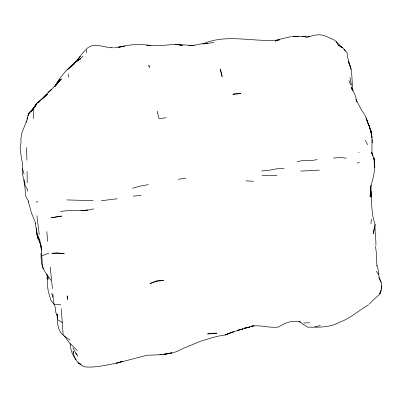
<?xml version="1.0" encoding="UTF-8"?>
<svg xmlns="http://www.w3.org/2000/svg" width="402" height="402" viewBox="0 0 402 402"><rect width="100%" height="100%" fill="white"/><g stroke="black" fill="none" stroke-linecap="round" stroke-linejoin="round"><path stroke-width="0.6" d="M370.89 192.392C371.935 203.126 371.257 214.14 375.086 224.401C374.624 231.436 376.131 238.386 375.895 245.371M33.421 109.766L33.547 118.595M50.928 280.32C46.758 273.712 41.406 269.34 42.195 260.838C41.346 255.014 41.753 249.099 40.557 243.336L41.115 247.27M28.793 201.869L25.828 196.337L24.698 185.252L22.653 174.513L22.597 163.539L21.452 158.353L20.1 148.147L20.979 143.087L20.949 138.127L21.839 133.198L26.572 120.901M48.039 276.958L47.964 279.4L47.647 274.998M371.905 153.871L371.589 152.338L373.86 157.83C376.106 167.925 373.292 178.277 370.292 187.885L370.644 186.116M364.85 114.892L370.694 130.017L371.981 137.373C372.433 143.589 371.267 149.805 372.533 156.006M370.961 223.849L371.358 219.115M371.157 185.232L370.086 196.789L370.92 187.684L371.232 197.136L370.865 192.94M378.759 277.29C382.196 282.41 383.011 289.395 379.317 294.56L373.237 299.987L369.463 304.053M375.086 224.401L373.247 233.728L374.393 228.04M381.277 288.767L381.9 285.696M380.573 291.028L379.84 293.988L380.985 289.958M26.828 119.158L28.974 112.942L33.763 108.158L36.602 103.505L47.727 94.088L42.506 98.827M26.286 122.464L27.828 117.67M40.637 100.269L36.602 103.505L33.763 108.158L28.431 114.037L28.115 115.736L28.431 114.037L33.914 107.892L30.959 111.721M36.602 103.505L32.085 110.439L34.17 107.163L36.064 105.103M54.923 86.46L59.431 79.651L55.225 86.023L59.531 80.968L55.205 86.013M77.159 60.752L81.993 53.878L85.425 50.014M77.752 59.913L80.154 56.481L73.973 63.39L80.606 58.662L83.053 56.044M54.883 86.355C61.094 75.224 69.792 65.516 80.606 58.662M30.954 111.64L36.1 105.123M55.622 85.606L61.411 78.903L55.536 85.33L48.009 92.726L51.29 89.762L44.798 95.601L38.552 102.515M86.018 49.491C92.937 41.456 103.334 47.667 111.922 47.692M368.599 304.771C358.77 310.429 350.278 318.449 339.514 322.298C330.092 327.71 318.022 327.288 307.47 327.133L305.234 325.369L302.696 324.178L300.751 322.283C293.174 319.484 285.038 322.766 278.651 326.972C269.601 328.313 260.672 324.756 251.622 326.122L253.355 325.796M36.014 202.226L37.858 201.492M202.714 43.989C227.029 33.19 253.893 42.712 279.335 39.838L275.154 41.099C280.204 38.426 285.958 38.321 291.264 36.416M41.707 255.953L48.949 253.129M305.721 37.833C311.62 35.703 318.047 33.632 324.293 35.582L334.012 39.898L336.263 41.652L342.253 47.727L338.132 45.039L336.263 41.652M357.182 163.086L359.468 162.413M132.464 188.267L140.409 186.096L148.328 184.618M254.059 325.846L244.351 328.213L250.034 326.957L237.647 330.338L242.883 328.896L230.215 332.881L225.045 334.921L233.874 331.68L224.683 335.112L218.829 336.027L211.814 337.77L200.482 341.283L183.357 348.348L176.986 351.519L170.94 353.323L163.694 354.257M314.756 326.881L320.364 325.489M60.375 211.683C71.435 209.075 82.862 211.939 93.797 208.869M297.088 161.549L304.54 160.308L311.6 160.534L317.193 159.614M178.247 179.297L185.985 178.066M205.884 43.647L214.04 42.416M203.427 44.014L204.653 43.828M117.278 198.749L101.309 200.734M166.172 117.736L159.006 118.64L157.142 111.123M133.193 196.181L141.112 195.337M80.918 210.512L87.968 210.11M261.712 170.966L269.169 170.277L276.767 168.815L284.139 168.327M188.799 45.672L195.101 45.109L201.462 43.818L207.728 43.371M333.464 158.076L340.665 157.448L346.238 158.232M300.626 171.101L319.434 170.106M111.645 47.858L113.399 47.712M114.565 47.617L124.499 46.195L118.349 47.381C128.977 44.406 140.002 43.743 150.891 45.557L146.514 45.18M159.951 354.413L161.112 354.358M163.438 354.252L165.76 354.147L171.765 352.805L164.92 354.207L165.76 354.147L159.629 354.8L147.187 355.222L115.932 363.313C105.651 365.192 95.184 367.85 84.686 366.86C77.978 364.493 73.692 358.222 73.058 351.258L73.672 352.946M160.016 354.413L161.242 354.363M309.6 36.245L291.897 36.301M293.033 36.376L298.395 36.376M303.651 322.937L309.731 322.836M261.993 175.332L276.988 175.337M150.067 45.491L162.735 45.421L175.187 44.315L194.171 45.587M305.696 36.758L302.083 36.642M93.274 200.683L66.843 199.92M60.888 304.771L54.129 304.5L53.315 298.43M245.918 180.85L253.536 181.242M358.695 152.539L359.197 152.659M298.952 321.469L300.621 322.017M80.767 364.212L78.048 362.855L81.365 364.554M338.132 45.039L343.293 48.215L345.353 51.079M57.853 319.791L62.275 322.535L63.174 335.152L70.159 340.203M340.906 46.682L342.253 47.727M77.375 350.619L71.114 344.494L70.425 344.223L64.295 335.982M63.174 335.152C57.119 330.188 57.451 321.565 57.109 314.48L57.275 316.113M344.011 49.235L347.182 52.888L347.363 56.647L350.052 65.682M53.968 304.284L50.959 300.435L48.496 292.289L47.763 288.088L46.918 274.179M364.574 114.475L362.363 111.515L355.941 99.626L356.629 101.319M381.141 282.38C377.724 277.254 379.503 270.732 376.82 265.325M376.212 271.174L378.714 274.672M76.129 359.695C72.169 355.197 70.375 349.278 70.255 343.358M40.225 241.692C37.074 235.984 36.487 229.572 35.215 223.266M365.317 140.373L367.694 144.73M72.983 347.936L76.606 354.695L75.928 352.971M57.581 315.932L55.672 312.158L55.521 308.193L54.149 304.57M352.242 90.39L351.298 87.053L354.971 94.701L357.051 101.812M39.471 240.914L40.818 245.094C38.597 239.607 35.607 234.11 36.366 227.944M35.848 223.658L31.477 213.05L28.2 200.99M351.298 87.053L352.936 90.651C351.464 80.953 353.041 70.561 348.273 61.591L351.298 69.511M39.924 240.627L36.883 233.567L37.964 238.582L37.341 234.446M348.861 80.526L350.695 84.907M43.235 268.983L41.356 262.722L40.974 253.21M149.283 66.461L148.82 65.255L149.313 67.772M366.78 119.711L368.262 123.977M366.182 117.796L368.257 123.952M39.758 241.788L40.29 243.446M86.058 49.526L86.726 52.843M370.549 130.61L368.765 124.726L371.438 133.554L371.94 137.62L370.694 130.017L371.438 133.554L370.9 131.786M22.482 168.855L24.06 174.161M51.702 293.324L52.903 297.47M375.327 246.315C376.93 252.757 376.217 259.511 377.061 266.089M349.936 77.415L351.509 85.44M374.101 162.448L374.84 166.478M370.885 191.241L371.101 192.442L370.835 190.608M36.456 228.537L36.808 230.899M39.26 234.537L36.914 215.693M40.547 243.371L41.336 250.21M57.044 314.203L57.496 318.289L57.385 317.198M47.712 241.461L46.793 231.572M24.472 179.599L25.009 185.111L27.512 189.684L27.582 191.166M374.373 163.333L373.86 157.83L374.599 162.614L374.775 167.609L374.488 164.554M52.868 293.751L53.23 297.621M50.225 267.129L52.436 288.641M61.199 308.696L62.275 322.535M68.154 73.817L68.41 77.089M77.601 354.649L77.686 356.298M372.051 139.489L372.157 142.931M26.567 147.624L26.899 160.192M27.225 182.845L27.07 171.468M67.234 295.932L67.466 299.359L67.234 295.932M74.234 63.807L67.647 69.491L74.234 63.807M156.84 280.897L149.951 283.521L156.86 281.214L163.619 280.39L156.84 280.897M122.263 361.348L116.163 363.252L122.263 361.348M234.105 93.983L232.838 94.289L240.713 93.525L234.105 93.983M61.687 216.11L51.084 217.748L61.687 216.11M213.507 333.228L207.538 333.962L216.889 333.203L213.507 333.228M56.597 252.883L51.888 253.315L64.275 253.526L56.597 252.883M176.342 44.391L175.187 44.315L182.553 45.436L176.342 44.391M222.135 76.656L220.346 69.154L222.135 76.656"/></g></svg>
